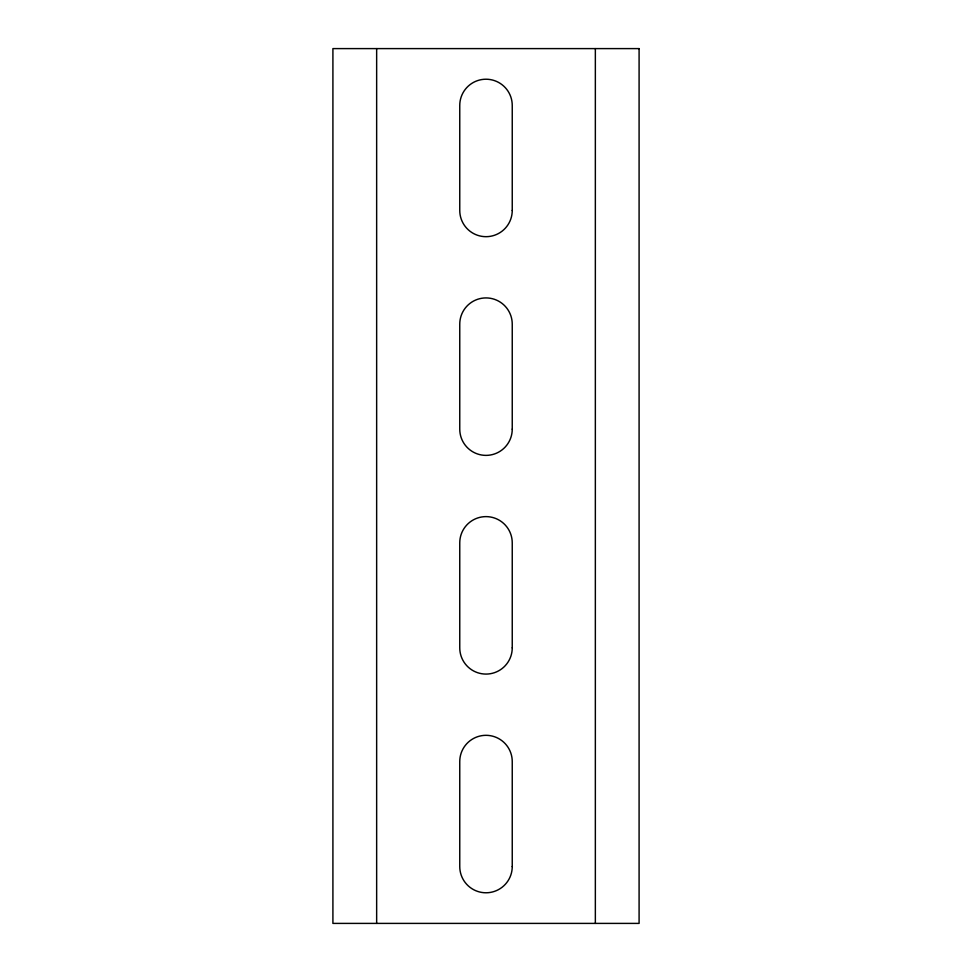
<?xml version="1.0" encoding="UTF-8"?>
<svg xmlns="http://www.w3.org/2000/svg" width="972" height="972" viewBox="0 0 972 972"><rect width="100%" height="100%" fill="white"/><g stroke="black" fill="none" stroke-linecap="round" stroke-linejoin="round"><path stroke-width="1.46" d="M595.35 48.6L595.35 923.4M376.65 48.6L376.65 923.4M639.09 48.6L332.91 48.6L332.91 923.4L639.09 923.4L639.09 48.6M512.244 210.438L512.244 105.462A26.244 26.244 0 0 0 486 79.218A26.244 26.244 0 0 0 459.756 105.462L459.756 210.438A26.244 26.244 0 0 0 486 236.682A26.244 26.244 0 0 0 512.244 210.438M512.244 429.138L512.244 324.162A26.244 26.244 0 0 0 486 297.918A26.244 26.244 0 0 0 459.756 324.162L459.756 429.138A26.244 26.244 0 0 0 486 455.382A26.244 26.244 0 0 0 512.244 429.138M512.244 647.838L512.244 542.862A26.244 26.244 0 0 0 486 516.618A26.244 26.244 0 0 0 459.756 542.862L459.756 647.838A26.244 26.244 0 0 0 486 674.082A26.244 26.244 0 0 0 512.244 647.838M512.244 866.538L512.244 761.562A26.244 26.244 0 0 0 486 735.318A26.244 26.244 0 0 0 459.756 761.562L459.756 866.538A26.244 26.244 0 0 0 486 892.782A26.244 26.244 0 0 0 512.244 866.538"/></g></svg>
